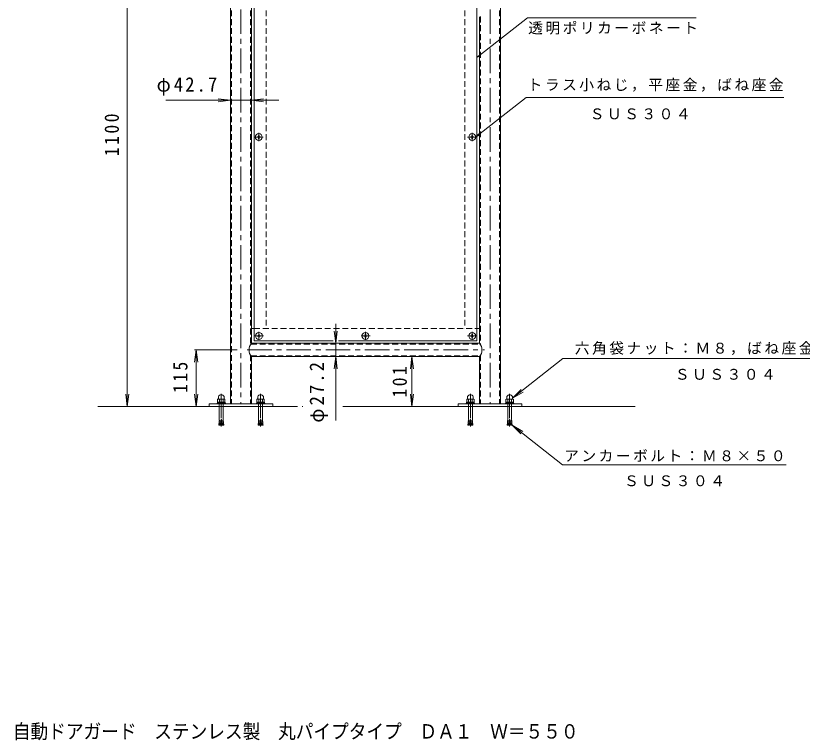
# Model space of a CAD drawing. Units: millimetres, scale not verified. Extents: x -816 to 1735, y -1360 to 1156.
# Drawn here: x -816 to 785, y -1360 to 116 of the extents above; entities that cross this region are included whole.
import ezdxf
from ezdxf.enums import TextEntityAlignment as Align

# ---------------------------------------------------------------- set-up
doc = ezdxf.new("R2010")
doc.units = ezdxf.units.MM
doc.header["$LTSCALE"] = 10
for name, pattern in [('CHAIN1', [8, 5, -1, 1, -1]), ('DASHED1', [1.8, 1.2, -0.6]), ('DOUBLE_CHAIN1', [8.8, 5, -1, 0.6, -0.6, 0.6, -1])]:
    doc.linetypes.add(name, pattern=pattern)
for name, color, linetype, lineweight in [('0-0_通り芯', 4, 'Continuous', 9), ('0-1_躯体', 3, 'CHAIN1', 9), ('0-2_仕上', 6, 'Continuous', 5), ('0-4_その他', 7, 'Continuous', 9), ('0-5_寸法', 2, 'Continuous', 9), ('0-9', 2, 'Continuous', 9), ('0-A', 2, 'Continuous', 9), ('0-C', 7, 'Continuous', 9), ('0-F', 7, 'Continuous', 9)]:
    doc.layers.add(name, color=color, linetype=linetype, lineweight=lineweight)
doc.styles.add('ＭＳ ゴシック', font='')
doc.styles.get('ＭＳ ゴシック').set_extended_font_data('MS Gothic')

msp = doc.modelspace()

# ---------------------------------------------------------------- linework, layer by layer
at = {"layer": '0-0_通り芯'}
for p, q in [((-379.1, 288.59), (-379.1, -675.06)), ((-336.4, 288.59), (-336.4, -551.46)), ((170.9, 288.59), (170.9, -675.06)), ((128.2, 113.39), (128.2, -551.46)), ((-336.4, -551.46), (128.2, -551.46)), ((-336.4, -578.66), (128.2, -578.66)), ((-336.4, -578.66), (-336.4, -675.06)), ((128.2, -578.66), (128.2, -675.06)), ((-292.75, -675.06), (-422.75, -675.06)), ((-292.75, -675.06), (-292.75, -680.06)), ((84.55, -675.06), (214.55, -675.06)), ((84.55, -675.06), (84.55, -680.06)), ((214.55, -680.06), (84.55, -680.06)), ((214.55, -675.06), (214.55, -680.06))]:
    msp.add_line(p, q, dxfattribs=at)
at = {"layer": '0-0_通り芯', "linetype": 'DASHED1'}
for p, q in [((-377.1, 288.59), (-377.1, -675.06)), ((-338.4, 288.59), (-338.4, -554.33)), ((168.9, 288.59), (168.9, -675.06)), ((130.2, 114.09), (130.2, -554.33)), ((-337.53, -552.96), (129.33, -552.96)), ((-338.4, -575.79), (-338.4, -675.06)), ((130.2, -575.79), (130.2, -675.06)), ((-337.53, -577.16), (129.33, -577.16))]:
    msp.add_line(p, q, dxfattribs=at)
at = {"layer": '0-0_通り芯', "linetype": 'CHAIN1'}
for p, q in [((-357.75, 288.59), (-357.75, -675.06)), ((149.55, 288.59), (149.55, -675.06)), ((-345.09, -565.06), (138.54, -565.06)), ((-397.75, -654.13), (-397.75, -720.7)), ((-317.75, -654.13), (-317.75, -720.7)), ((109.55, -654.13), (109.55, -720.7)), ((189.55, -654.13), (189.55, -720.7))]:
    msp.add_line(p, q, dxfattribs=at)
at = {"layer": '0-0_通り芯'}
msp.add_lwpolyline([(-422.75, -675.06), (-422.75, -680.06), (-292.75, -680.06)], dxfattribs=at)
for centre, start, end in [((-319.94, -565.06), 140.43134, 219.56874), ((111.74, -565.06), 320.43126, 39.56866)]:
    msp.add_arc(centre, 21.35, start, end, dxfattribs=at)
at = {"layer": '0-1_躯体', "linetype": 'DASHED1'}
for p, q in [((-306.4, 288.54), (-306.4, -521.46)), ((98.2, 288.59), (98.2, -521.46)), ((-331.1, -521.46), (122.9, -521.46))]:
    msp.add_line(p, q, dxfattribs=at)
at = {"layer": '0-1_躯体'}
for p, q in [((-321.4, -139.7), (-321.4, -122.89)), ((113.2, -139.7), (113.2, -122.89)), ((-329.56, -131.46), (-312.54, -131.46)), ((121.91, -131.46), (103.88, -131.46)), ((-321.1, -544.7), (-321.1, -527.89)), ((-104.1, -544.7), (-104.1, -527.89)), ((113.2, -544.7), (113.2, -527.89)), ((-329.82, -536.46), (-311.79, -536.46)), ((-112.82, -536.46), (-94.79, -536.46)), ((121.91, -536.46), (103.88, -536.46))]:
    msp.add_line(p, q, dxfattribs=at)
at = {"layer": '0-1_躯体', "linetype": 'Continuous'}
for p, q in [((-336.4, -521.46), (-331.1, -521.46)), ((122.9, -521.46), (128.2, -521.46))]:
    msp.add_line(p, q, dxfattribs=at)
at = {"layer": '0-2_仕上'}
for p, q in [((-331.1, 286.84), (-331.1, -546.11)), ((122.9, 286.89), (122.9, -546.11)), ((-331.1, -546.11), (-169.61, -546.11)), ((-159, -546.11), (122.9, -546.11))]:
    msp.add_line(p, q, dxfattribs=at)
at = {"layer": '0-4_その他'}
for p, q in [((-589.1, -680.06), (-589.1, 419.94)), ((225.76, 111.06), (569.22, 111.06)), ((-280.83, -56.66), (-510.71, -56.66)), ((-379.1, -56.66), (-403.89, -53.39)), ((-379.1, -56.66), (-403.89, -59.92)), ((-336.4, -56.66), (-311.62, -53.39)), ((-336.4, -56.66), (-311.62, -59.92)), ((223.06, -50.62), (747.9, -50.62)), ((-164.72, -511.73), (-164.72, -708.4)), ((-164.72, -551.46), (-167.98, -526.67)), ((-164.72, -551.46), (-161.46, -526.67)), ((-449.1, -565.06), (-452.37, -589.84)), ((-452.1, -565.06), (-365.09, -565.06)), ((-449.1, -565.06), (-445.84, -589.84)), ((-449.1, -680.06), (-449.1, -565.06)), ((-164.72, -578.66), (-167.98, -603.44)), ((-164.72, -578.66), (-161.46, -603.44)), ((-9.43, -578.66), (-12.7, -603.44)), ((-9.43, -680.06), (-9.43, -578.66)), ((-9.43, -578.66), (-6.17, -603.44)), ((298.16, -582.68), (195.3, -663.52)), ((-589.1, -680.06), (-592.37, -655.27)), ((-589.1, -680.06), (-585.84, -655.27)), ((-449.1, -680.06), (-452.37, -655.27)), ((-449.1, -680.06), (-445.84, -655.27)), ((-9.43, -680.06), (-12.7, -655.27)), ((-9.43, -680.06), (-6.17, -655.27)), ((195.3, -663.52), (212.77, -645.64)), ((195.3, -663.52), (216.8, -650.77)), ((-452.1, -680.06), (-454.2, -680.06)), ((194.58, -718.14), (212.05, -736.02))]:
    msp.add_line(p, q, dxfattribs=at)
msp.add_lwpolyline([(297.44, -798.98), (194.58, -718.14), (216.08, -730.89)], dxfattribs=at)
at = {"layer": '0-5_寸法', "color": 7}
for p, q in [((298.16, -582.68), (959, -582.68)), ((297.44, -798.98), (752.53, -798.98))]:
    msp.add_line(p, q, dxfattribs=at)
at = {"layer": '0-5_寸法'}
for p, q in [((-403.77, -664.85), (-405.26, -665.71)), ((-405.26, -665.71), (-405.26, -670.7)), ((-403.95, -671.46), (-405.26, -670.7)), ((-391.55, -664.96), (-403.95, -664.96)), ((-403.75, -664.84), (-403.77, -664.85)), ((-403.5, -659.92), (-403.5, -664.41)), ((-401.5, -665.71), (-401.5, -670.7)), ((-394, -665.71), (-394, -670.7)), ((-392, -664.41), (-392, -659.92)), ((-391.75, -664.84), (-390.25, -665.71)), ((-391.55, -671.46), (-390.25, -670.7)), ((-390.25, -665.71), (-390.25, -670.7)), ((-323.77, -664.85), (-325.26, -665.71)), ((-325.26, -665.71), (-325.26, -670.7)), ((-323.95, -671.46), (-325.26, -670.7)), ((-311.55, -664.96), (-323.95, -664.96)), ((-323.75, -664.84), (-323.77, -664.85)), ((-323.5, -659.92), (-323.5, -664.41)), ((-321.5, -665.71), (-321.5, -670.7)), ((-314, -665.71), (-314, -670.7)), ((-312, -664.41), (-312, -659.92)), ((-311.75, -664.84), (-310.25, -665.71)), ((-311.55, -671.46), (-310.25, -670.7)), ((-310.25, -665.71), (-310.25, -670.7)), ((102.04, -665.71), (102.04, -670.7)), ((103.35, -671.46), (102.04, -670.7)), ((115.75, -664.96), (103.35, -664.96)), ((103.8, -659.92), (103.8, -664.41)), ((105.8, -665.71), (105.8, -670.7)), ((113.3, -665.71), (113.3, -670.7)), ((115.3, -664.41), (115.3, -659.92)), ((115.55, -664.84), (117.05, -665.71)), ((115.75, -671.46), (117.05, -670.7)), ((117.05, -665.71), (117.05, -670.7)), ((182.04, -665.71), (182.04, -670.7)), ((183.35, -671.46), (182.04, -670.7)), ((195.75, -664.96), (183.35, -664.96)), ((183.8, -659.92), (183.8, -664.41)), ((185.8, -665.71), (185.8, -670.7)), ((193.3, -665.71), (193.3, -670.7)), ((195.3, -664.41), (195.3, -659.92)), ((195.55, -664.84), (197.05, -665.71)), ((195.75, -671.46), (197.05, -670.7)), ((197.05, -665.71), (197.05, -670.7)), ((-401.75, -680.06), (-401.75, -704.72)), ((-393.75, -680.06), (-393.75, -704.72)), ((-321.75, -680.06), (-321.75, -704.72)), ((-313.75, -680.06), (-313.75, -704.72)), ((105.55, -680.06), (105.55, -704.72)), ((113.55, -680.06), (113.55, -704.72)), ((185.55, -680.06), (185.55, -704.72)), ((193.55, -680.06), (193.55, -704.72)), ((-402.61, -716.15), (-402.78, -718.14)), ((-402.78, -718.14), (-399.2, -718.46)), ((-399.02, -716.46), (-402.61, -716.15)), ((-402.21, -716.18), (-402.44, -714.16)), ((-398.85, -714.47), (-402.44, -714.16)), ((-402.04, -714.19), (-402.26, -712.16)), ((-398.68, -712.48), (-402.26, -712.16)), ((-401.86, -712.2), (-402.09, -710.17)), ((-398.5, -710.49), (-402.09, -710.17)), ((-401.69, -710.21), (-401.91, -708.18)), ((-398.33, -708.49), (-401.91, -708.18)), ((-398.15, -706.5), (-399.2, -718.46)), ((-398.15, -706.5), (-397.35, -706.5)), ((-397.35, -706.5), (-396.31, -718.46)), ((-397.18, -708.49), (-393.59, -708.18)), ((-397, -710.49), (-393.42, -710.17)), ((-396.83, -712.48), (-393.24, -712.16)), ((-396.66, -714.47), (-393.07, -714.16)), ((-396.48, -716.46), (-392.89, -716.15)), ((-392.72, -718.14), (-396.31, -718.46)), ((-393.82, -710.21), (-393.59, -708.18)), ((-393.64, -712.2), (-393.42, -710.17)), ((-393.47, -714.19), (-393.24, -712.16)), ((-393.29, -716.18), (-393.07, -714.16)), ((-392.89, -716.15), (-392.72, -718.14)), ((-322.61, -716.15), (-322.78, -718.14)), ((-322.78, -718.14), (-319.2, -718.46)), ((-319.02, -716.46), (-322.61, -716.15)), ((-322.21, -716.18), (-322.44, -714.16)), ((-318.85, -714.47), (-322.44, -714.16)), ((-322.04, -714.19), (-322.26, -712.16)), ((-318.67, -712.48), (-322.26, -712.16)), ((-321.86, -712.2), (-322.09, -710.17)), ((-318.5, -710.49), (-322.09, -710.17)), ((-321.69, -710.21), (-321.91, -708.18)), ((-318.33, -708.49), (-321.91, -708.18)), ((-318.15, -706.5), (-319.2, -718.46)), ((-318.15, -706.5), (-317.35, -706.5)), ((-317.35, -706.5), (-316.31, -718.46)), ((-317.18, -708.49), (-313.59, -708.18)), ((-317, -710.49), (-313.42, -710.17)), ((-316.83, -712.48), (-313.24, -712.16)), ((-316.65, -714.47), (-313.07, -714.16)), ((-316.48, -716.46), (-312.89, -716.15)), ((-312.72, -718.14), (-316.31, -718.46)), ((-313.82, -710.21), (-313.59, -708.18)), ((-313.64, -712.2), (-313.42, -710.17)), ((-313.47, -714.19), (-313.24, -712.16)), ((-313.29, -716.18), (-313.07, -714.16)), ((-312.89, -716.15), (-312.72, -718.14)), ((104.69, -716.15), (104.52, -718.14)), ((104.52, -718.14), (108.1, -718.46)), ((108.28, -716.46), (104.69, -716.15)), ((108.45, -714.47), (104.86, -714.16)), ((105.09, -716.18), (104.86, -714.16)), ((108.62, -712.48), (105.04, -712.16)), ((105.26, -714.19), (105.04, -712.16)), ((108.8, -710.49), (105.21, -710.17)), ((105.44, -712.2), (105.21, -710.17)), ((108.97, -708.49), (105.39, -708.18)), ((105.61, -710.21), (105.39, -708.18)), ((109.15, -706.5), (108.1, -718.46)), ((109.15, -706.5), (109.95, -706.5)), ((109.95, -706.5), (110.99, -718.46)), ((110.12, -708.49), (113.71, -708.18)), ((110.3, -710.49), (113.88, -710.17)), ((110.47, -712.48), (114.06, -712.16)), ((110.64, -714.47), (114.23, -714.16)), ((110.82, -716.46), (114.41, -716.15)), ((114.58, -718.14), (110.99, -718.46)), ((113.48, -710.21), (113.71, -708.18)), ((113.66, -712.2), (113.88, -710.17)), ((113.83, -714.19), (114.06, -712.16)), ((114.01, -716.18), (114.23, -714.16)), ((114.41, -716.15), (114.58, -718.14)), ((184.69, -716.15), (184.52, -718.14)), ((184.52, -718.14), (188.1, -718.46)), ((188.28, -716.46), (184.69, -716.15)), ((188.45, -714.47), (184.86, -714.16)), ((185.09, -716.18), (184.86, -714.16)), ((188.63, -712.48), (185.04, -712.16)), ((185.26, -714.19), (185.04, -712.16)), ((188.8, -710.49), (185.21, -710.17)), ((185.44, -712.2), (185.21, -710.17)), ((188.97, -708.49), (185.39, -708.18)), ((185.61, -710.21), (185.39, -708.18)), ((189.15, -706.5), (188.1, -718.46)), ((189.15, -706.5), (189.95, -706.5)), ((189.95, -706.5), (190.99, -718.46)), ((190.12, -708.49), (193.71, -708.18)), ((190.3, -710.49), (193.88, -710.17)), ((190.47, -712.48), (194.06, -712.16)), ((190.65, -714.47), (194.23, -714.16)), ((190.82, -716.46), (194.41, -716.15)), ((194.58, -718.14), (190.99, -718.46)), ((193.48, -710.21), (193.71, -708.18)), ((193.66, -712.2), (193.88, -710.17)), ((193.83, -714.19), (194.06, -712.16)), ((194.01, -716.18), (194.23, -714.16)), ((194.41, -716.15), (194.58, -718.14))]:
    msp.add_line(p, q, dxfattribs=at)
at = {"layer": '0-5_寸法', "linetype": 'DASHED1'}
for p, q in [((-401.5, -666.74), (-401.5, -670.7)), ((-321.5, -666.74), (-321.5, -670.7)), ((105.8, -666.74), (105.8, -670.7)), ((185.8, -666.74), (185.8, -670.7)), ((-401.75, -675.06), (-401.75, -680.06)), ((-393.75, -675.06), (-393.75, -680.06)), ((-321.75, -675.06), (-321.75, -680.06)), ((-313.75, -675.06), (-313.75, -680.06)), ((105.55, -675.06), (105.55, -680.06)), ((113.55, -675.06), (113.55, -680.06)), ((185.55, -675.06), (185.55, -680.06)), ((193.55, -675.06), (193.55, -680.06))]:
    msp.add_line(p, q, dxfattribs=at)
at = {"layer": '0-5_寸法'}
for points in [[(103.55, -664.84), (103.53, -664.85), (102.04, -665.71)], [(183.55, -664.84), (183.53, -664.85), (182.04, -665.71)]]:
    msp.add_lwpolyline(points, dxfattribs=at)
for centre, radius, start, end in [((-397.75, -662.96), 6.5, 27.79579, 152.20421), ((-317.75, -662.96), 6.5, 27.79579, 152.20421), ((109.55, -662.96), 6.5, 27.79579, 152.20421), ((189.55, -662.96), 6.5, 27.79579, 152.20421), ((-403.95, -669.32), 4.36, 55.84651, 90.00017), ((-403.95, -667.09), 4.36, 269.99983, 304.15349), ((-404, -664.41), 0.5, 299.99968, 0), ((-397.75, -674.69), 9.73, 67.32404, 112.67596), ((-397.75, -661.72), 9.73, 247.32404, 292.67596), ((-391.55, -669.32), 4.36, 89.99983, 124.15349), ((-391.55, -667.09), 4.36, 235.84651, 270.00017), ((-391.5, -664.41), 0.5, 180, 240.00032), ((-323.95, -669.32), 4.36, 55.84651, 90.00017), ((-323.95, -667.09), 4.36, 269.99983, 304.15349), ((-324, -664.41), 0.5, 299.99968, 0), ((-317.75, -674.69), 9.73, 67.32404, 112.67596), ((-317.75, -661.72), 9.73, 247.32404, 292.67596), ((-311.55, -669.32), 4.36, 89.99983, 124.15349), ((-311.55, -667.09), 4.36, 235.84651, 270.00017), ((-311.5, -664.41), 0.5, 180, 240.00032), ((103.35, -669.32), 4.36, 55.84651, 90.00017), ((103.35, -667.09), 4.36, 269.99983, 304.15349), ((103.3, -664.41), 0.5, 299.99968, 0), ((109.55, -674.69), 9.73, 67.32404, 112.67596), ((109.55, -661.72), 9.73, 247.32404, 292.67596), ((115.75, -669.32), 4.36, 89.99983, 124.15349), ((115.75, -667.09), 4.36, 235.84651, 270.00017), ((115.8, -664.41), 0.5, 180, 240.00032), ((183.35, -669.32), 4.36, 55.84651, 90.00017), ((183.35, -667.09), 4.36, 269.99983, 304.15349), ((183.3, -664.41), 0.5, 299.99968, 0), ((189.55, -674.69), 9.73, 67.32404, 112.67596), ((189.55, -661.72), 9.73, 247.32404, 292.67596), ((195.75, -669.32), 4.36, 89.99983, 124.15349), ((195.75, -667.09), 4.36, 235.84651, 270.00017), ((195.8, -664.41), 0.5, 180, 240.00032), ((-423.94, -705.42), 22.2, 352.86598, 1.81982), ((-371.57, -705.42), 22.2, 178.18018, 187.13402), ((-343.94, -705.42), 22.2, 352.86598, 1.81982), ((-291.57, -705.42), 22.2, 178.18018, 187.13402), ((83.36, -705.42), 22.2, 352.86598, 1.81982), ((135.73, -705.42), 22.2, 178.18018, 187.13402), ((163.36, -705.42), 22.2, 352.86598, 1.81982), ((215.73, -705.42), 22.2, 178.18018, 187.13402)]:
    msp.add_arc(centre, radius, start, end, dxfattribs=at)
at = {"layer": '0-9'}
for p, q in [((-405.45, -671.46), (-390.05, -671.46)), ((-405.45, -671.46), (-405.45, -673.46)), ((-398, -671.46), (-398.54, -673.46)), ((-396.97, -671.46), (-397.5, -673.46)), ((-390.05, -671.46), (-390.05, -673.46)), ((-325.45, -671.46), (-310.05, -671.46)), ((-325.45, -671.46), (-325.45, -673.46)), ((-318, -671.46), (-318.54, -673.46)), ((-316.97, -671.46), (-317.5, -673.46)), ((-310.05, -671.46), (-310.05, -673.46)), ((101.85, -671.46), (101.85, -673.46)), ((109.3, -671.46), (108.76, -673.46)), ((110.33, -671.46), (109.8, -673.46)), ((181.85, -671.46), (181.85, -673.46)), ((189.3, -671.46), (188.76, -673.46)), ((190.33, -671.46), (189.8, -673.46)), ((-406.25, -673.46), (-406.25, -675.06)), ((-406.25, -675.06), (-389.25, -675.06)), ((-326.25, -673.46), (-326.25, -675.06)), ((-326.25, -675.06), (-309.25, -675.06)), ((101.05, -673.46), (118.05, -673.46)), ((118.05, -673.46), (118.05, -675.06)), ((181.05, -673.46), (198.05, -673.46)), ((198.05, -673.46), (198.05, -675.06))]:
    msp.add_line(p, q, dxfattribs=at)
for points in [[(101.85, -671.46), (117.25, -671.46), (117.25, -673.46)], [(181.85, -671.46), (197.25, -671.46), (197.25, -673.46)], [(-406.25, -673.46), (-389.25, -673.46), (-389.25, -675.06)], [(-326.25, -673.46), (-309.25, -673.46), (-309.25, -675.06)], [(101.05, -673.46), (101.05, -675.06), (118.05, -675.06)], [(181.05, -673.46), (181.05, -675.06), (198.05, -675.06)]]:
    msp.add_lwpolyline(points, dxfattribs=at)
at = {"layer": '0-A'}
for p, q in [((-321.88, -128.01), (-321.92, -130.21)), ((-321.88, -128.01), (-320.92, -128.01)), ((-320.92, -128.01), (-320.88, -130.21)), ((112.72, -128.01), (112.68, -130.21)), ((113.68, -128.01), (112.72, -128.01)), ((113.68, -128.01), (113.72, -130.21)), ((-324.85, -130.98), (-322.65, -130.94)), ((-324.85, -131.94), (-324.85, -130.98)), ((-324.85, -131.94), (-322.65, -131.97)), ((-322.65, -130.94), (-322.15, -130.7)), ((-322.65, -131.97), (-322.15, -132.21)), ((-321.92, -130.21), (-322.15, -130.7)), ((-321.92, -132.7), (-322.15, -132.21)), ((-321.88, -134.91), (-321.92, -132.7)), ((-321.88, -134.91), (-320.92, -134.91)), ((-320.92, -134.91), (-320.88, -132.7)), ((-320.88, -130.21), (-320.65, -130.7)), ((-320.88, -132.7), (-320.65, -132.21)), ((-320.15, -130.94), (-320.65, -130.7)), ((-320.15, -131.97), (-320.65, -132.21)), ((-317.95, -130.98), (-320.15, -130.94)), ((-317.95, -131.94), (-320.15, -131.97)), ((-317.95, -131.94), (-317.95, -130.98)), ((109.75, -131.94), (111.95, -131.97)), ((111.95, -130.94), (112.45, -130.7)), ((111.95, -131.97), (112.45, -132.21)), ((112.68, -130.21), (112.45, -130.7)), ((112.68, -132.7), (112.45, -132.21)), ((113.68, -134.91), (113.72, -132.7)), ((113.72, -130.21), (113.95, -130.7)), ((113.72, -132.7), (113.95, -132.21)), ((114.45, -130.94), (113.95, -130.7)), ((114.45, -131.97), (113.95, -132.21)), ((116.65, -131.94), (114.45, -131.97)), ((-324.55, -535.98), (-322.35, -535.94)), ((-324.55, -536.94), (-324.55, -535.98)), ((-324.55, -536.94), (-322.35, -536.97)), ((-322.35, -535.94), (-321.85, -535.7)), ((-322.35, -536.97), (-321.85, -537.21)), ((-321.62, -535.21), (-321.85, -535.7)), ((-321.62, -537.7), (-321.85, -537.21)), ((-321.58, -533.01), (-321.62, -535.21)), ((-321.58, -539.91), (-321.62, -537.7)), ((-321.58, -533.01), (-320.62, -533.01)), ((-321.58, -539.91), (-320.62, -539.91)), ((-320.62, -533.01), (-320.58, -535.21)), ((-320.62, -539.91), (-320.58, -537.7)), ((-320.58, -535.21), (-320.35, -535.7)), ((-320.58, -537.7), (-320.35, -537.21)), ((-319.85, -535.94), (-320.35, -535.7)), ((-319.85, -536.97), (-320.35, -537.21)), ((-317.65, -535.98), (-319.85, -535.94)), ((-317.65, -536.94), (-319.85, -536.97)), ((-317.65, -536.94), (-317.65, -535.98)), ((-107.55, -535.98), (-105.35, -535.94)), ((-107.55, -536.94), (-107.55, -535.98)), ((-107.55, -536.94), (-105.35, -536.97)), ((-105.35, -535.94), (-104.85, -535.7)), ((-105.35, -536.97), (-104.85, -537.21)), ((-104.62, -535.21), (-104.85, -535.7)), ((-104.62, -537.7), (-104.85, -537.21)), ((-104.58, -533.01), (-104.62, -535.21)), ((-104.58, -539.91), (-104.62, -537.7)), ((-104.58, -533.01), (-103.62, -533.01)), ((-104.58, -539.91), (-103.62, -539.91)), ((-103.62, -533.01), (-103.58, -535.21)), ((-103.62, -539.91), (-103.58, -537.7)), ((-103.58, -535.21), (-103.35, -535.7)), ((-103.58, -537.7), (-103.35, -537.21)), ((-102.85, -535.94), (-103.35, -535.7)), ((-102.85, -536.97), (-103.35, -537.21)), ((-100.65, -535.98), (-102.85, -535.94)), ((-100.65, -536.94), (-102.85, -536.97)), ((-100.65, -536.94), (-100.65, -535.98)), ((109.75, -536.94), (111.95, -536.97)), ((111.95, -535.94), (112.45, -535.7)), ((111.95, -536.97), (112.45, -537.21)), ((112.68, -535.21), (112.45, -535.7)), ((112.68, -537.7), (112.45, -537.21)), ((112.72, -533.01), (112.68, -535.21)), ((113.68, -533.01), (112.72, -533.01)), ((113.68, -533.01), (113.72, -535.21)), ((113.68, -539.91), (113.72, -537.7)), ((113.72, -535.21), (113.95, -535.7)), ((113.72, -537.7), (113.95, -537.21)), ((114.45, -535.94), (113.95, -535.7)), ((114.45, -536.97), (113.95, -537.21)), ((116.65, -536.94), (114.45, -536.97))]:
    msp.add_line(p, q, dxfattribs=at)
for points in [[(109.75, -131.94), (109.75, -130.98), (111.95, -130.94)], [(113.68, -134.91), (112.72, -134.91), (112.68, -132.7)], [(116.65, -131.94), (116.65, -130.98), (114.45, -130.94)], [(109.75, -536.94), (109.75, -535.98), (111.95, -535.94)], [(113.68, -539.91), (112.72, -539.91), (112.68, -537.7)], [(116.65, -536.94), (116.65, -535.98), (114.45, -535.94)]]:
    msp.add_lwpolyline(points, dxfattribs=at)
for centre in [(-321.4, -131.46), (113.2, -131.46), (-321.1, -536.46), (-104.1, -536.46), (113.2, -536.46)]:
    msp.add_circle(centre, 7, dxfattribs=at)
at = {"layer": '0-C'}
for p, q in [((-649.26, -680.06), (-422.75, -680.06)), ((-150.13, -680.06), (84.55, -680.06)), ((214.55, -680.06), (445.13, -680.06))]:
    msp.add_line(p, q, dxfattribs=at)
at = {"layer": '0-C', "linetype": 'DOUBLE_CHAIN1'}
msp.add_line((-292.75, -680.06), (-231.61, -680.06), dxfattribs=at)
at = {"layer": '0-F'}
for p, q in [((225.76, 111.06), (122.9, 30.22)), ((122.9, 30.22), (129.19, 36.66)), ((122.9, 30.22), (130.64, 34.81)), ((223.06, -50.62), (120.2, -131.46)), ((120.2, -131.46), (126.49, -125.02)), ((120.2, -131.46), (127.94, -126.87))]:
    msp.add_line(p, q, dxfattribs=at)

# ---------------------------------------------------------------- texts
at = {"layer": '0-0_通り芯', "color": 2, "style": 'ＭＳ ゴシック', "width": 0.9}
msp.add_text('自動ドアガード\u3000ステンレス製\u3000丸パイプタイプ\u3000ＤＡ１\u3000Ｗ＝５５０', height=29.33, dxfattribs=at).set_placement((-822.26, -1365.24), align=Align.BOTTOM_LEFT)
at = {"layer": '0-4_その他', "color": 2, "insert": (-529.45, -46.91), "char_height": 29.33, "attachment_point": 7, "style": 'ＭＳ ゴシック'}
msp.add_mtext('\\T1.22;\\W0.95;φ42.7', dxfattribs=at)
at = {"layer": '0-4_その他', "color": 2, "char_height": 29.33, "attachment_point": 7, "rotation": 90, "style": 'ＭＳ ゴシック'}
for s, insert in [('\\T1.28;\\W0.9;1100', (-605.89, -170.38)), ('\\T1.27;\\W0.9;115', (-466.19, -652.59)), ('\\T1.22;\\W0.95;φ27.2', (-180.68, -713.07)), ('\\T1.27;\\W0.9;101', (-19.43, -661.86))]:
    msp.add_mtext(s, dxfattribs=dict(at, insert=insert))
at = {"layer": '0-5_寸法', "color": 7, "char_height": 21.99, "attachment_point": 7, "style": 'ＭＳ ゴシック'}
for s, insert in [('\\T1.17;透明ポリカーボネート', (227.24, 77.23)), ('\\T1.17;トラス小ねじ，平座金，ばね座金', (226.15, -39.13)), ('\\T1.17;ＳＵＳ３０４', (352.59, -95.61)), ('\\T1.17;六角袋ナット：Ｍ８，ばね座金，平座金', (322.23, -575.49)), ('\\T1.17;ＳＵＳ３０４', (526.08, -626)), ('\\T1.17;アンカーボルト：Ｍ８×５０', (300.53, -792.82)), ('\\T1.17;ＳＵＳ３０４', (422.49, -842.82))]:
    msp.add_mtext(s, dxfattribs=dict(at, insert=insert))

doc.saveas('drawing.dxf')
